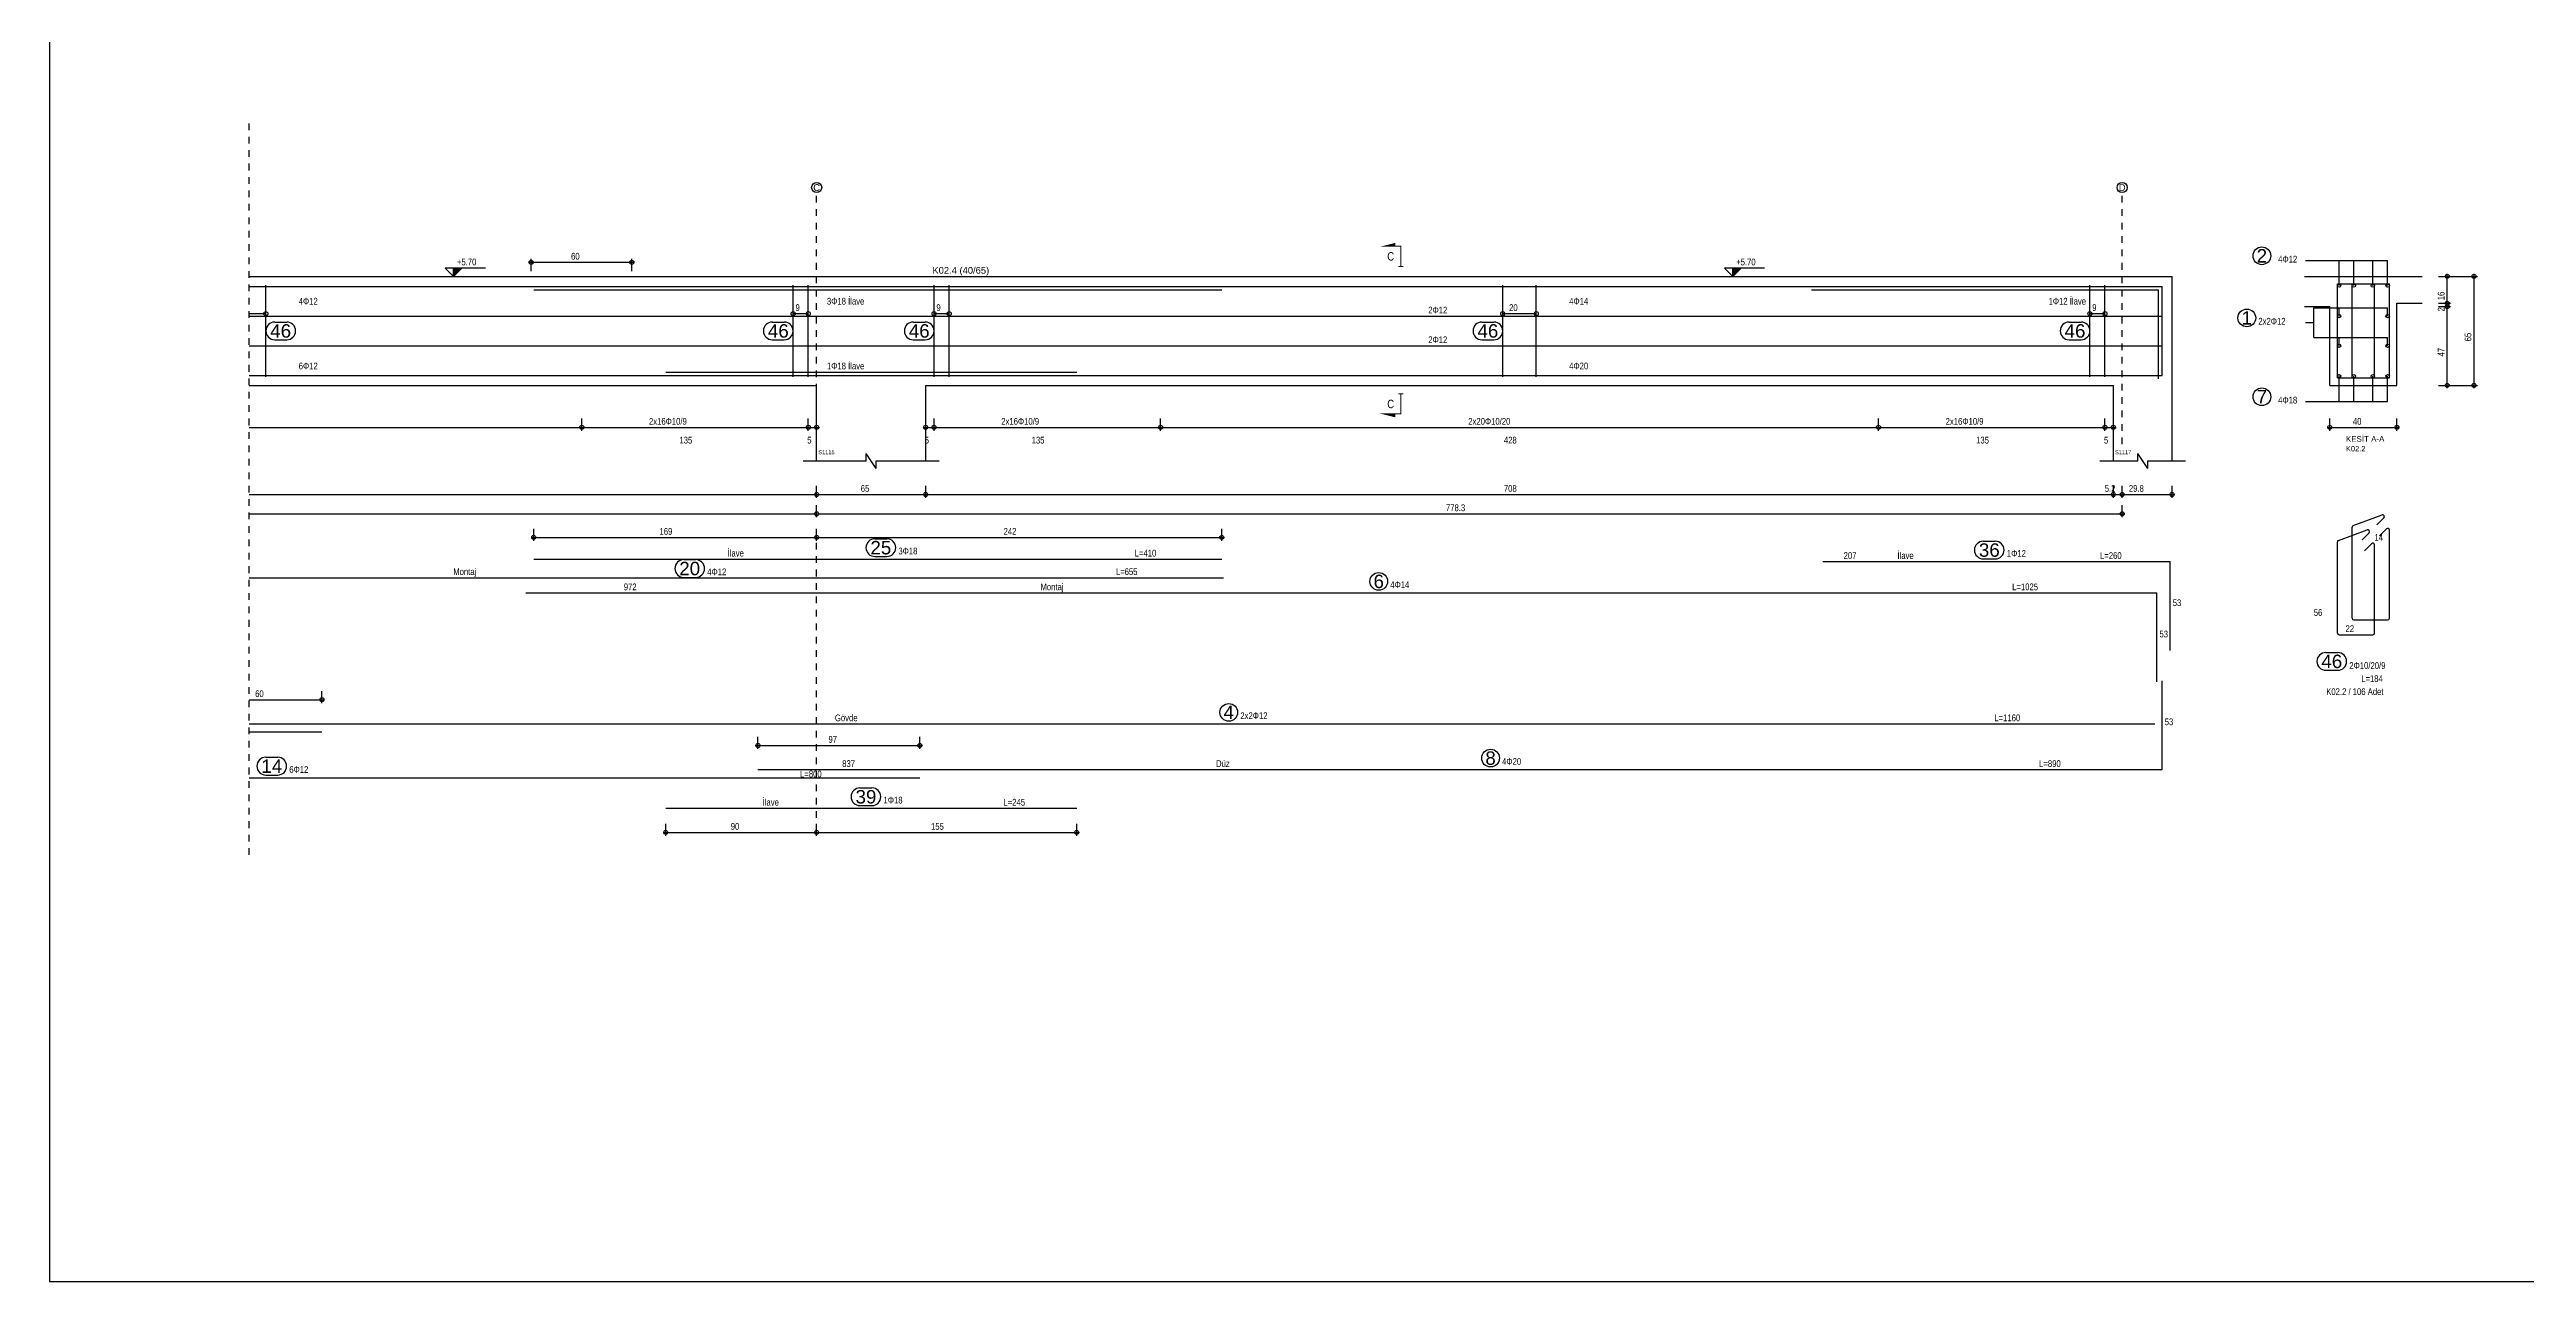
# Model space of a CAD drawing. Header units: metres. Extents: x 419734 to 420376, y 4564732 to 4565123.
# Drawn here: x 419805.78 to 419842.7, y 4564807.53 to 4564825.89 of the extents above; entities that cross this region are included whole.
import ezdxf
from ezdxf.enums import TextEntityAlignment as Align

# ---------------------------------------------------------------- set-up
doc = ezdxf.new("R2010")
doc.units = ezdxf.units.M
doc.linetypes.add('NASCOSTA', pattern=[0.375, 0.25, -0.125])
doc.linetypes.add('TRATTO-PUNTO', pattern=[1, 0.5, -0.25, 0, -0.25])
for name, color, linetype in [('Standart', 7, 'Continuous'), ('SW_ASSI', 7, 'TRATTO-PUNTO'), ('SW_DIM', 33, 'Continuous'), ('SW_MAGRONE', 2, 'Continuous'), ('SW_QUOTE', 1, 'Continuous'), ('SW_REINFORCEMENT', 7, 'Continuous'), ('SW_TESTI', 2, 'Continuous'), ('SW_Tondini', 1, 'Continuous'), ('SW_TRATT_GRIGIO', 252, 'NASCOSTA'), ('SW_TXT_TESTI', 1, 'Continuous')]:
    doc.layers.add(name, color=color, linetype=linetype)
doc.styles.add('arial_1_18', font='arial.ttf', dxfattribs={"height": 0.2})
doc.styles.add('SWS', font='ARIALN.TTF')

# ---------------------------------------------------------------- blocks, each defined once
blk = doc.blocks.new('*U1605')
at = {"layer": 'SW_QUOTE'}
blk.add_hatch(color=1, dxfattribs=at).paths.add_polyline_path([(0.25, 0.25), (0, 0.25), (0, 0)])
at = {"layer": 'SW_QUOTE', "color": 1}
for p, q in [((0.95, 0.25), (-0.25, 0.25)), ((-0.25, 0.25), (0, 0)), ((-0.25, 0), (0.25, 0)), ((0, 0), (0, 0.25)), ((0.25, 0.25), (0, 0))]:
    blk.add_line(p, q, dxfattribs=at)
at = {"layer": 'SW_QUOTE', "color": 2, "style": 'SWS'}
blk.add_attdef('QUOTA', (0.1, 0.33), '', height=0.2, dxfattribs=at)
blk = doc.blocks.new('*U1603')
at = {"layer": 'SW_QUOTE', "const_width": 0.0003}
blk.add_lwpolyline([(0, 0), (0, -0.006), (-0.00159, -0.006)], dxfattribs=at)
at = {"layer": 'SW_QUOTE', "const_width": 0.0003, "flags": 128}
blk.add_lwpolyline([(0.00075, 0), (-0.00075, 0)], dxfattribs=at)
at = {"layer": 'SW_QUOTE'}
blk.add_solid([(-0.00159, -0.00585), (-0.00159, -0.00701), (-0.00624, -0.00585)], dxfattribs=at)
at = {"layer": 'SW_TESTI', "style": 'SWS'}
for tag, p in [('RIF_DOC', (0.0025, -0.003)), ('RIF_DOC_SEC', (0.0055, -0.003))]:
    blk.add_attdef(tag, text='', height=0.002, rotation=90, dxfattribs=at).set_placement(p, align=Align.MIDDLE)
at = {"layer": 'SW_TESTI', "color": 3, "style": 'SWS'}
blk.add_attdef('SEZ', text='', height=0.0025, dxfattribs=at).set_placement((-0.003, -0.003), align=Align.MIDDLE)
blk = doc.blocks.new('*U1604')
at = {"layer": 'SW_QUOTE', "const_width": 0.0003}
blk.add_lwpolyline([(0, 0), (0, 0.006), (-0.00159, 0.006)], dxfattribs=at)
at = {"layer": 'SW_QUOTE', "const_width": 0.0003, "flags": 128}
blk.add_lwpolyline([(0.00075, 0), (-0.00075, 0)], dxfattribs=at)
at = {"layer": 'SW_QUOTE'}
blk.add_solid([(-0.00159, 0.00585), (-0.00159, 0.00701), (-0.00624, 0.00585)], dxfattribs=at)
at = {"layer": 'SW_TESTI', "style": 'SWS'}
for tag, p in [('RIF_DOC', (0.0025, 0.003)), ('RIF_DOC_SEC', (0.0055, 0.003))]:
    blk.add_attdef(tag, text='', height=0.002, rotation=90, dxfattribs=at).set_placement(p, align=Align.MIDDLE)
at = {"layer": 'SW_TESTI', "color": 3, "style": 'SWS'}
blk.add_attdef('SEZ', text='', height=0.0025, dxfattribs=at).set_placement((-0.003, 0.003), align=Align.MIDDLE)

msp = doc.modelspace()

# ---------------------------------------------------------------- linework, layer by layer
at = {"color": 0, "linetype": 'Continuous'}
for centre in [(419817.21536, 4564823.83415), (419836.67171, 4564823.83415)]:
    msp.add_circle(centre, 0.075, dxfattribs=at)
at = {"layer": 'Standart', "color": 171, "linetype": 'Continuous', "lineweight": -3}
msp.add_lwpolyline([(419854.73267, 4564807.5324), (419854.73267, 4564849.57907), (419805.78267, 4564849.57907), (419805.78267, 4564807.5324)], close=True, dxfattribs=at)
at = {"layer": 'Standart', "color": 2}
msp.add_lwpolyline([(420281.38267, 4564849.57907), (419805.78267, 4564849.57907), (419805.78267, 4564807.5324), (420281.38267, 4564807.5324)], dxfattribs=at)
at = {"layer": 'SW_ASSI', "ltscale": 0.2}
for points in [[(419817.21536, 4564820.00915), (419817.21536, 4564823.75915)], [(419836.67171, 4564820.00915), (419836.67171, 4564823.75915)], [(419817.21536, 4564814.43915), (419817.21536, 4564818.75915)]]:
    msp.add_lwpolyline(points, dxfattribs=at)
at = {"layer": 'SW_DIM', "ltscale": 0.5}
for points in [[(419812.92072, 4564822.71915), (419814.50072, 4564822.71915)], [(419812.96072, 4564822.58915), (419812.96072, 4564822.76915)], [(419814.46072, 4564822.58915), (419814.46072, 4564822.76915)], [(419839.40355, 4564822.74665), (419840.62855, 4564822.74665)], [(419839.90355, 4564822.37165), (419839.90355, 4564822.74665)], [(419840.12438, 4564822.37165), (419840.12438, 4564822.74665)], [(419840.40771, 4564822.37165), (419840.40771, 4564822.74665)], [(419840.62855, 4564822.37165), (419840.62855, 4564822.74665)], [(419841.38605, 4564822.50915), (419841.96605, 4564822.50915)], [(419841.51605, 4564820.84415), (419841.51605, 4564822.54915)], [(419841.91605, 4564820.84415), (419841.91605, 4564822.54915)], [(419839.52855, 4564821.60082), (419839.52855, 4564822.04249)], [(419839.52855, 4564822.04249), (419840.62855, 4564822.04249)], [(419839.90355, 4564821.91749), (419839.90355, 4564822.04249)], [(419840.62855, 4564821.91749), (419840.62855, 4564822.04249)], [(419841.38605, 4564822.10915), (419841.56605, 4564822.10915)], [(419841.38605, 4564822.05915), (419841.56605, 4564822.05915)], [(419839.40355, 4564821.82165), (419839.52855, 4564821.82165)], [(419839.52855, 4564821.60082), (419840.62855, 4564821.60082)], [(419839.90355, 4564821.47582), (419839.90355, 4564821.60082)], [(419840.62855, 4564821.47582), (419840.62855, 4564821.60082)], [(419839.90355, 4564820.64665), (419839.90355, 4564821.02165)], [(419840.12438, 4564820.64665), (419840.12438, 4564821.02165)], [(419840.40771, 4564820.64665), (419840.40771, 4564821.02165)], [(419840.62855, 4564820.64665), (419840.62855, 4564821.02165)], [(419841.38605, 4564820.88415), (419841.96605, 4564820.88415)], [(419813.71536, 4564820.20915), (419813.71536, 4564820.38915)], [(419817.09036, 4564820.20915), (419817.09036, 4564820.38915)], [(419817.21536, 4564820.20915), (419817.21536, 4564820.38915)], [(419818.84036, 4564820.20915), (419818.84036, 4564820.38915)], [(419818.96536, 4564820.20915), (419818.96536, 4564820.38915)], [(419822.34036, 4564820.20915), (419822.34036, 4564820.38915)], [(419833.04046, 4564820.20915), (419833.04046, 4564820.38915)], [(419836.41546, 4564820.20915), (419836.41546, 4564820.38915)], [(419836.54046, 4564820.20915), (419836.54046, 4564820.38915)], [(419839.40355, 4564820.64665), (419840.62855, 4564820.64665)], [(419839.76605, 4564820.20915), (419839.76605, 4564820.38915)], [(419840.76605, 4564820.20915), (419840.76605, 4564820.38915)], [(419808.75608, 4564820.25915), (419817.25536, 4564820.25915)], [(419818.80036, 4564820.25915), (419836.58046, 4564820.25915)], [(419839.72605, 4564820.25915), (419840.80605, 4564820.25915)], [(419817.21536, 4564819.20915), (419817.21536, 4564819.38915)], [(419818.84036, 4564819.20915), (419818.84036, 4564819.38915)], [(419836.54046, 4564819.20915), (419836.54046, 4564819.38915)], [(419836.67171, 4564819.20915), (419836.67171, 4564819.38915)], [(419837.41546, 4564819.20915), (419837.41546, 4564819.38915)], [(419808.75608, 4564819.25915), (419837.45546, 4564819.25915)], [(419808.75608, 4564818.97115), (419836.71171, 4564818.97115)], [(419817.21536, 4564818.92115), (419817.21536, 4564819.10115)], [(419836.67171, 4564818.92115), (419836.67171, 4564819.10115)], [(419812.95822, 4564818.61915), (419823.29289, 4564818.61915)], [(419812.99822, 4564818.56915), (419812.99822, 4564818.74915)], [(419817.21536, 4564818.56915), (419817.21536, 4564818.74915)], [(419823.25289, 4564818.56915), (419823.25289, 4564818.74915)], [(419809.84215, 4564816.15082), (419809.84215, 4564816.33082)], [(419808.75608, 4564816.20082), (419809.88215, 4564816.20082)], [(419816.34036, 4564815.46915), (419816.34036, 4564815.64915)], [(419818.75286, 4564815.46915), (419818.75286, 4564815.64915)], [(419816.30036, 4564815.51915), (419818.79286, 4564815.51915)], [(419814.92536, 4564814.22299), (419821.13036, 4564814.22299)], [(419814.96536, 4564814.17299), (419814.96536, 4564814.35299)], [(419817.21536, 4564814.17299), (419817.21536, 4564814.35299)], [(419821.09036, 4564814.17299), (419821.09036, 4564814.35299)]]:
    msp.add_lwpolyline(points, dxfattribs=at)
at = {"layer": 'SW_DIM', "linetype": 'Continuous', "lineweight": -3}
for points in [[(419808.75608, 4564821.95415), (419809.00608, 4564821.95415)], [(419816.86536, 4564821.95415), (419817.09036, 4564821.95415)], [(419818.96536, 4564821.95415), (419819.19036, 4564821.95415)], [(419827.44041, 4564821.95415), (419827.94041, 4564821.95415)], [(419836.19046, 4564821.95415), (419836.41546, 4564821.95415)], [(419817.01536, 4564819.75915), (419817.95286, 4564819.75915)], [(419817.95286, 4564819.75915), (419817.95286, 4564819.87165)], [(419818.10286, 4564819.64665), (419817.95286, 4564819.87165)], [(419818.10286, 4564819.64665), (419818.10286, 4564819.75915)], [(419818.10286, 4564819.75915), (419819.04036, 4564819.75915)], [(419836.34045, 4564819.75915), (419836.90296, 4564819.75915)], [(419836.90296, 4564819.75915), (419836.90296, 4564819.87165)], [(419837.05296, 4564819.64665), (419836.90296, 4564819.87165)], [(419837.05296, 4564819.64665), (419837.05296, 4564819.75915)], [(419837.05296, 4564819.75915), (419837.61546, 4564819.75915)]]:
    msp.add_lwpolyline(points, dxfattribs=at)
at = {"layer": 'SW_DIM', "ltscale": 0.5}
for centre in [(419812.96072, 4564822.71915), (419814.46072, 4564822.71915), (419841.51605, 4564822.50915), (419841.91605, 4564822.50915), (419841.51605, 4564822.10915), (419841.51605, 4564822.05915), (419841.51605, 4564820.88415), (419841.91605, 4564820.88415), (419813.71536, 4564820.25915), (419817.09036, 4564820.25915), (419817.21536, 4564820.25915), (419818.84036, 4564820.25915), (419818.96536, 4564820.25915), (419822.34036, 4564820.25915), (419833.04046, 4564820.25915), (419836.41546, 4564820.25915), (419836.54046, 4564820.25915), (419839.76605, 4564820.25915), (419840.76605, 4564820.25915), (419817.21536, 4564819.25915), (419818.84036, 4564819.25915), (419836.54046, 4564819.25915), (419836.67171, 4564819.25915), (419837.41546, 4564819.25915), (419817.21536, 4564818.97115), (419836.67171, 4564818.97115), (419812.99822, 4564818.61915), (419817.21536, 4564818.61915), (419823.25289, 4564818.61915), (419809.84215, 4564816.20082), (419816.34036, 4564815.51915), (419818.75286, 4564815.51915), (419814.96536, 4564814.22299), (419817.21536, 4564814.22299), (419821.09036, 4564814.22299)]:
    msp.add_circle(centre, 0.03, dxfattribs=at)
at = {"layer": 'SW_DIM', "linetype": 'Continuous', "lineweight": -3}
for centre in [(419809.00608, 4564821.95415), (419816.86536, 4564821.95415), (419817.09036, 4564821.95415), (419818.96536, 4564821.95415), (419819.19036, 4564821.95415), (419827.44041, 4564821.95415), (419827.94041, 4564821.95415), (419836.19046, 4564821.95415), (419836.41546, 4564821.95415)]:
    msp.add_circle(centre, 0.03, dxfattribs=at)
at = {"layer": 'SW_MAGRONE'}
for points in [[(419808.75608, 4564822.50916), (419837.41546, 4564822.50916)], [(419837.41546, 4564819.75915), (419837.41546, 4564822.50916)], [(419839.39105, 4564822.50915), (419841.14105, 4564822.50915)], [(419839.39105, 4564822.05915), (419839.76605, 4564822.05915)], [(419839.76605, 4564820.88415), (419839.76605, 4564822.05915)], [(419840.76605, 4564820.88415), (419840.76605, 4564822.10915)], [(419840.76605, 4564822.10915), (419841.14105, 4564822.10915)], [(419808.75608, 4564820.88415), (419817.21536, 4564820.88415)], [(419817.21536, 4564819.75915), (419817.21536, 4564820.88415)], [(419818.84036, 4564819.75915), (419818.84036, 4564820.88415)], [(419818.84036, 4564820.88415), (419836.54045, 4564820.88415)], [(419836.54045, 4564819.75915), (419836.54045, 4564820.88415)], [(419839.76605, 4564820.88415), (419840.76605, 4564820.88415)]]:
    msp.add_lwpolyline(points, dxfattribs=at)
at = {"layer": 'SW_REINFORCEMENT', "color": 7, "ltscale": 0.05, "flags": 128}
for points in [[(419808.75608, 4564822.35915), (419837.26546, 4564822.35915)], [(419809.00608, 4564821.01415), (419809.00608, 4564822.37915)], [(419812.99822, 4564822.30915), (419823.25289, 4564822.30915)], [(419816.86536, 4564821.01415), (419816.86536, 4564822.37915)], [(419817.09036, 4564821.01415), (419817.09036, 4564822.37915)], [(419818.96536, 4564821.01415), (419818.96536, 4564822.37915)], [(419819.19036, 4564821.01415), (419819.19036, 4564822.37915)], [(419827.44041, 4564821.01415), (419827.44041, 4564822.37915)], [(419827.94041, 4564821.01415), (419827.94041, 4564822.37915)], [(419832.04043, 4564822.30915), (419837.21546, 4564822.30915)], [(419836.19046, 4564821.01415), (419836.19046, 4564822.37915)], [(419836.41546, 4564821.01415), (419836.41546, 4564822.37915)], [(419837.21546, 4564820.98415), (419837.21546, 4564822.30915)], [(419837.26546, 4564821.03415), (419837.26546, 4564822.35915)], [(419839.87855, 4564822.39665), (419840.65355, 4564822.39665)], [(419839.87855, 4564820.99665), (419839.87855, 4564822.39665)], [(419840.09938, 4564820.99665), (419840.09938, 4564822.39665)], [(419840.43271, 4564820.99665), (419840.43271, 4564822.39665)], [(419840.65355, 4564820.99665), (419840.65355, 4564822.39665)], [(419808.75608, 4564821.91749), (419837.25296, 4564821.91749)], [(419808.75608, 4564821.47582), (419837.25296, 4564821.47582)], [(419808.75608, 4564821.03415), (419837.26546, 4564821.03415)], [(419814.96536, 4564821.08415), (419821.09036, 4564821.08415)], [(419839.87855, 4564820.99665), (419840.65355, 4564820.99665)], [(419840.11616, 4564818.79734), (419840.54546, 4564818.9536)], [(419840.46793, 4564818.80732), (419840.57221, 4564818.9116)], [(419839.87855, 4564817.19507), (419839.87855, 4564818.55171)], [(419839.89532, 4564818.57568), (419840.32463, 4564818.73193)], [(419840.09938, 4564817.41673), (419840.09938, 4564818.77338)], [(419840.2471, 4564818.58565), (419840.35138, 4564818.68994)], [(419840.50505, 4564818.64274), (419840.61001, 4564818.7477)], [(419840.65355, 4564817.41673), (419840.65355, 4564818.72967)], [(419812.99822, 4564818.29498), (419823.25289, 4564818.29498)], [(419832.21043, 4564818.25915), (419837.38546, 4564818.25915)], [(419837.38546, 4564816.93415), (419837.38546, 4564818.25915)], [(419840.28422, 4564818.42108), (419840.38918, 4564818.52604)], [(419840.43271, 4564817.19507), (419840.43271, 4564818.50801)], [(419808.75608, 4564818.01915), (419823.27788, 4564818.01915)], [(419812.88293, 4564817.79271), (419837.18767, 4564817.79271)], [(419837.18767, 4564816.46771), (419837.18767, 4564817.79271)], [(419839.90405, 4564817.16957), (419840.40721, 4564817.16957)], [(419840.12488, 4564817.39123), (419840.62805, 4564817.39123)], [(419837.26546, 4564815.15915), (419837.26546, 4564816.48415)], [(419808.75608, 4564815.84082), (419837.15696, 4564815.84082)], [(419808.75608, 4564815.72082), (419809.84215, 4564815.72082)], [(419808.75608, 4564815.03915), (419818.75286, 4564815.03915)], [(419816.34036, 4564815.15915), (419837.26546, 4564815.15915)], [(419814.96536, 4564814.58299), (419821.09036, 4564814.58299)]]:
    msp.add_lwpolyline(points, dxfattribs=at)
at = {"layer": 'SW_REINFORCEMENT', "color": 7, "ltscale": 0.05}
for centre, start, end in [((419840.55418, 4564818.92963), 315, 110), ((419839.90405, 4564818.55171), 110, 180), ((419840.12488, 4564818.77338), 110, 180), ((419840.33335, 4564818.70797), 315, 110), ((419840.62805, 4564818.72967), 0, 135), ((419840.40721, 4564818.50801), 0, 135), ((419839.90405, 4564817.19507), 180, 270), ((419840.12488, 4564817.41673), 180, 270), ((419840.40721, 4564817.19507), 270, 0), ((419840.62805, 4564817.41673), 270, 0)]:
    msp.add_arc(centre, 0.0255, start, end, dxfattribs=at)
at = {"layer": 'SW_Tondini'}
for centre in [(419839.90355, 4564822.37165), (419840.12438, 4564822.37165), (419840.40771, 4564822.37165), (419840.62855, 4564822.37165), (419839.90355, 4564821.91749), (419840.62855, 4564821.91749), (419839.90355, 4564821.47582), (419840.62855, 4564821.47582), (419839.90355, 4564821.02165), (419840.12438, 4564821.02165), (419840.40771, 4564821.02165), (419840.62855, 4564821.02165)]:
    msp.add_circle(centre, 0.025, dxfattribs=at)
at = {"layer": 'SW_TRATT_GRIGIO', "ltscale": 0.2}
msp.add_lwpolyline([(419808.75608, 4564813.88915), (419808.75608, 4564824.85915)], dxfattribs=at)
at = {"layer": 'SW_TXT_TESTI', "flags": 128}
for points in [[(419809.13808, 4564821.82865), (419809.31685, 4564821.82865)], [(419809.13808, 4564821.56465), (419809.31685, 4564821.56465)], [(419816.55459, 4564821.82865), (419816.73336, 4564821.82865)], [(419816.55459, 4564821.56465), (419816.73336, 4564821.56465)], [(419818.65459, 4564821.82865), (419818.83336, 4564821.82865)], [(419818.65459, 4564821.56465), (419818.83336, 4564821.56465)], [(419827.12964, 4564821.82865), (419827.30841, 4564821.82865)], [(419827.12964, 4564821.56465), (419827.30841, 4564821.56465)], [(419835.87969, 4564821.82865), (419836.05846, 4564821.82865)], [(419835.87969, 4564821.56465), (419836.05846, 4564821.56465)], [(419815.23368, 4564818.28817), (419815.41245, 4564818.28817)], [(419818.08254, 4564818.33498), (419818.2613, 4564818.33498)], [(419834.60254, 4564818.29915), (419834.7813, 4564818.29915)], [(419815.23368, 4564818.02417), (419815.41245, 4564818.02417)], [(419839.70653, 4564816.9043), (419839.88529, 4564816.9043)], [(419839.70653, 4564816.6403), (419839.88529, 4564816.6403)], [(419809.00523, 4564815.34315), (419809.184, 4564815.34315)], [(419809.00523, 4564815.07915), (419809.184, 4564815.07915)], [(419817.86095, 4564814.88699), (419818.03972, 4564814.88699)], [(419817.86095, 4564814.62299), (419818.03972, 4564814.62299)]]:
    msp.add_lwpolyline(points, dxfattribs=at)
at = {"layer": 'SW_TXT_TESTI'}
for points in [[(419818.08254, 4564818.59898), (419818.2613, 4564818.59898)], [(419834.60254, 4564818.56315), (419834.7813, 4564818.56315)]]:
    msp.add_lwpolyline(points, dxfattribs=at)
for centre in [(419838.75366, 4564822.81574), (419838.52957, 4564821.89074), (419838.75366, 4564820.71574), (419825.59244, 4564817.96471), (419823.35763, 4564816.01282), (419827.25866, 4564815.33115)]:
    msp.add_circle(centre, 0.132, dxfattribs=at)
for centre, start, end in [((419809.13808, 4564821.69665), 90, 270), ((419809.31685, 4564821.69665), 270, 90), ((419816.55459, 4564821.69665), 90, 270), ((419816.73336, 4564821.69665), 270, 90), ((419818.65459, 4564821.69665), 90, 270), ((419818.83336, 4564821.69665), 270, 90), ((419827.12964, 4564821.69665), 90, 270), ((419827.30841, 4564821.69665), 270, 90), ((419835.87969, 4564821.69665), 90, 270), ((419836.05846, 4564821.69665), 270, 90), ((419818.08254, 4564818.46698), 90, 270), ((419818.2613, 4564818.46698), 270, 90), ((419834.60254, 4564818.43115), 90, 270), ((419834.7813, 4564818.43115), 270, 90), ((419815.23368, 4564818.15617), 90, 270), ((419815.41245, 4564818.15617), 270, 90), ((419839.70653, 4564816.7723), 90, 270), ((419839.88529, 4564816.7723), 270, 90), ((419809.00523, 4564815.21115), 90, 270), ((419809.184, 4564815.21115), 270, 90), ((419817.86095, 4564814.75499), 90, 270), ((419818.03972, 4564814.75499), 270, 90)]:
    msp.add_arc(centre, 0.132, start, end, dxfattribs=at)

# ---------------------------------------------------------------- block references
ref = msp.add_blockref('*U1604', (419825.9204, 4564822.65792), dxfattribs=dict(xscale=50, yscale=50, zscale=50))
ref.add_attrib('SEZ', 'C', dxfattribs={"layer": 'SW_TESTI', "color": 3, "height": 0.125, "style": 'SWS'}).set_placement((419825.7704, 4564822.80792), align=Align.MIDDLE)
ref = msp.add_blockref('*U1605', (419811.80387, 4564822.50916), dxfattribs=dict(xscale=0.5, yscale=0.5, zscale=0.5))
ref.add_attrib('QUOTA', '+5.70', (419811.85387, 4564822.67416), dxfattribs={"layer": 'SW_QUOTE', "color": 2, "height": 0.1, "style": 'SWS', "flags": 4})
ref = msp.add_blockref('*U1605', (419830.86875, 4564822.50916), dxfattribs=dict(xscale=0.5, yscale=0.5, zscale=0.5))
ref.add_attrib('QUOTA', '+5.70', (419830.91875, 4564822.67416), dxfattribs={"layer": 'SW_QUOTE', "color": 2, "height": 0.1, "style": 'SWS', "flags": 4})
ref = msp.add_blockref('*U1603', (419825.9204, 4564820.75893), dxfattribs=dict(xscale=50, yscale=50, zscale=50))
ref.add_attrib('SEZ', 'C', dxfattribs={"layer": 'SW_TESTI', "color": 3, "height": 0.125, "style": 'SWS'}).set_placement((419825.7704, 4564820.60893), align=Align.MIDDLE)

# ---------------------------------------------------------------- texts
at = {"color": 0, "linetype": 'Continuous', "style": 'arial_1_18'}
for s, p in [('C', (419817.16434, 4564823.78183)), ('D', (419836.62069, 4564823.78183))]:
    msp.add_text(s, height=0.10125, dxfattribs=at).set_placement(p)
at = {"layer": 'Standart', "color": 3, "linetype": 'Continuous', "lineweight": 5, "style": 'arial_1_18'}
for s, p in [('2', (419838.67596, 4564822.71574)), ('1', (419838.45188, 4564821.79074)), ('46', (419809.07208, 4564821.59665)), ('46', (419816.48859, 4564821.59665)), ('46', (419818.58859, 4564821.59665)), ('46', (419827.06364, 4564821.59665)), ('46', (419835.81369, 4564821.59665)), ('7', (419838.67596, 4564820.61574)), ('25', (419818.01654, 4564818.36698)), ('20', (419815.16768, 4564818.05617)), ('36', (419834.53654, 4564818.33115)), ('6', (419825.51475, 4564817.86471)), ('46', (419839.64053, 4564816.6723)), ('4', (419823.27994, 4564815.91282)), ('14', (419808.93923, 4564815.11115)), ('8', (419827.18097, 4564815.23115)), ('39', (419817.79495, 4564814.65499))]:
    msp.add_text(s, height=0.2, dxfattribs=at).set_placement(p)
at = {"layer": 'SW_DIM', "ltscale": 0.5, "style": 'SWS'}
for s, p in [('60', (419813.55534, 4564822.75915)), ('40', (419840.11066, 4564820.29915)), ('135', (419815.16979, 4564820.01915)), ('5', (419817.07517, 4564820.01915)), ('5', (419818.82517, 4564820.01915)), ('135', (419820.41979, 4564820.01915)), ('428', (419827.45733, 4564820.01915)), ('135', (419834.49488, 4564820.01915)), ('5', (419836.40026, 4564820.01915)), ('65', (419817.87248, 4564819.29915)), ('708', (419827.45733, 4564819.29915)), ('5.2', (419836.41185, 4564819.29915)), ('29.8', (419836.77166, 4564819.29915)), ('778.3', (419826.59392, 4564819.01115)), ('169', (419814.87372, 4564818.65915)), ('242', (419820.00105, 4564818.65915)), ('60', (419808.84701, 4564816.24082)), ('97', (419817.39123, 4564815.55915)), ('90', (419815.93498, 4564814.26299)), ('155', (419818.91978, 4564814.26299))]:
    msp.add_text(s, height=0.1, dxfattribs=at).set_placement(p)
at = {"layer": 'SW_DIM', "linetype": 'Continuous', "lineweight": -3, "style": 'arial_1_18'}
for s, height, p in [('K02.4 (40/65)', 0.1, (419818.94036, 4564822.54915)), ('S1115', 0.06, (419817.24036, 4564819.85915)), ('S1117', 0.06, (419836.56545, 4564819.85915))]:
    msp.add_text(s, height=height, dxfattribs=at).set_placement(p)
at = {"layer": 'SW_DIM', "ltscale": 0.5, "style": 'SWS'}
for s, p in [('16', (419841.47605, 4564822.15377)), ('2', (419841.47605, 4564821.98547)), ('65', (419841.87605, 4564821.54127)), ('47', (419841.47605, 4564821.31627))]:
    msp.add_text(s, height=0.1, rotation=90, dxfattribs=at).set_placement(p)
at = {"layer": 'SW_DIM', "linetype": 'Continuous', "lineweight": 5, "style": 'arial_1_18'}
for s, height, p in [('KESİT A-A', 0.085, (419840.00605, 4564820.04415)), ('K02.2', 0.08, (419840.00605, 4564819.90182))]:
    msp.add_text(s, height=height, dxfattribs=at).set_placement(p)
at = {"layer": 'SW_TXT_TESTI', "style": 'SWS'}
for s, p in [('4Φ12', (419838.99673, 4564822.71574)), ('4Φ12', (419809.49608, 4564822.08915)), ('9', (419816.90017, 4564821.99415)), ('3Φ18 İlave', (419817.36837, 4564822.08915)), ('9', (419819.00017, 4564821.99415)), ('2Φ12', (419826.33038, 4564821.95749)), ('20', (419827.53503, 4564821.99415)), ('4Φ14', (419828.43041, 4564822.08915)), ('1Φ12 İlave', (419835.5753, 4564822.08915)), ('9', (419836.22526, 4564821.99415)), ('2x2Φ12', (419838.70157, 4564821.79074)), ('2Φ12', (419826.33038, 4564821.51582)), ('6Φ12', (419809.49608, 4564821.12415)), ('1Φ18 İlave', (419817.36837, 4564821.12415)), ('4Φ20', (419828.43041, 4564821.12415)), ('2x16Φ10/9', (419814.71659, 4564820.29915)), ('2x16Φ10/9', (419819.96659, 4564820.29915)), ('2x20Φ10/20', (419826.92644, 4564820.29915)), ('2x16Φ10/9', (419834.04168, 4564820.29915)), ('4Φ18', (419838.99673, 4564820.61574)), ('14', (419840.43271, 4564818.56957)), ('İlave', (419815.88845, 4564818.33498)), ('3Φ18', (419818.43319, 4564818.36698)), ('L=410', (419821.95544, 4564818.33498)), ('207', (419832.52093, 4564818.29915)), ('İlave', (419833.32278, 4564818.29915)), ('1Φ12', (419834.95319, 4564818.33115)), ('L=260', (419836.34199, 4564818.29915)), ('Montaj', (419811.79919, 4564818.05915)), ('972', (419814.34122, 4564817.83271)), ('4Φ12', (419815.58434, 4564818.05617)), ('Montaj', (419820.5509, 4564817.83271)), ('L=655', (419821.67471, 4564818.05915)), ('4Φ14', (419825.76444, 4564817.86471)), ('L=1025', (419835.03234, 4564817.83271)), ('53', (419837.42546, 4564817.59665)), ('56', (419839.52778, 4564817.44957)), ('53', (419837.22767, 4564817.13021)), ('22', (419840.00025, 4564817.20957)), ('2Φ10/20/9', (419840.05719, 4564816.6603)), ('K02.2 / 106 Adet', (419839.71305, 4564816.27144)), ('L=184', (419840.23427, 4564816.46603)), ('Gövde', (419817.48757, 4564815.88082)), ('2x2Φ12', (419823.52963, 4564815.91282)), ('L=1160', (419834.76715, 4564815.88082)), ('53', (419837.30546, 4564815.82165)), ('837', (419817.59586, 4564815.19915)), ('Düz', (419823.16742, 4564815.19915)), ('4Φ20', (419827.43066, 4564815.23115)), ('L=890', (419835.43449, 4564815.19915)), ('6Φ12', (419809.35589, 4564815.11115)), ('L=800', (419816.96847, 4564815.04517)), ('İlave', (419816.4102, 4564814.62299)), ('1Φ18', (419818.21161, 4564814.65499)), ('L=245', (419819.9994, 4564814.62299))]:
    msp.add_text(s, height=0.1, dxfattribs=at).set_placement(p)

doc.saveas('drawing.dxf')
